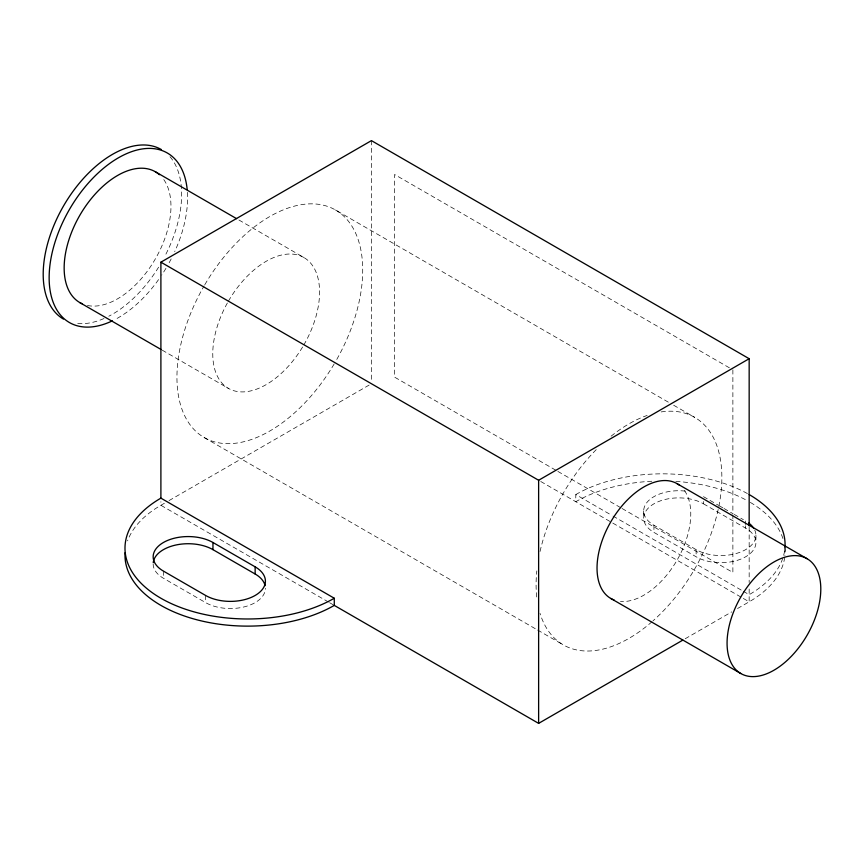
<?xml version="1.0" encoding="UTF-8"?>
<svg xmlns="http://www.w3.org/2000/svg" width="864" height="864" viewBox="0 0 864 864"><rect width="100%" height="100%" fill="white"/><g stroke="black" fill="none" stroke-linecap="round" stroke-linejoin="round"><path stroke-width="0.65" stroke-dasharray="4.32 3.24" d="M164.387 503.28L160.898 505.289A122.602 70.783 0 0 0 127.58 540.864M169.042 500.591L369.112 385.085M685.195 638.755L731.722 611.896M737.532 608.537L749.164 601.819A122.602 70.783 0 0 0 784.739 557.042M729.378 367.805L394.546 174.485L394.546 377.125L556.718 470.75M204.8 284.71A131.36 75.838 -60 0 1 335.502 209.995L668.995 402.548M673.661 405.238L694.656 417.355M238.918 220.007L303.934 257.548A75.535 43.61 -60 0 1 303.934 344.768M703.48 496.66L718.308 505.213M719.442 505.872L722.866 507.848M724.01 508.507L733.126 513.778M734.27 514.436L743.396 519.696M703.48 503.809L745.675 528.163A35.024 20.228 0 0 1 745.675 556.772A35.024 20.228 0 0 1 696.136 556.772L653.94 532.408A35.024 20.228 0 0 1 653.94 503.809A35.024 20.228 0 0 1 703.48 503.809L703.48 501.422M685.228 491.087A35.024 20.228 0 0 0 647.741 501.509A35.024 20.228 0 0 0 653.94 525.258L696.136 549.623A35.024 20.228 0 0 0 738.418 552.83A35.024 20.228 0 0 0 754.736 530.086M557.885 471.431L620.881 507.794M622.048 508.475L732.877 572.465L732.877 514.76M651.812 481.248A122.602 70.783 0 0 0 575.78 501.714L575.78 494.564L611.852 515.387M613.019 516.067L742.187 590.641M743.353 591.311L749.164 594.67A122.602 70.783 0 0 0 784.987 547.247M540.756 481.496L742.187 597.791M743.353 598.46L749.164 601.819L749.164 587.93M162.227 350.168L228.409 388.368M204.142 437.519L536.479 629.392M537.646 630.061L563.296 644.879M328.471 602.035L160.898 505.289L160.898 501.714M329.627 602.705L334.282 605.394M153.155 563.944A35.024 20.228 0 0 0 163.415 578.243L205.61 602.608A35.024 20.228 0 0 0 243.788 606.992A35.024 20.228 0 0 0 265.41 588.308M785.074 546.998L785.074 551.772M755.935 535.313L755.935 542.473M749.164 527.256L749.164 582.53M745.675 521.014L745.675 524.588M745.675 525.787L745.675 528.163M732.877 369.824L732.877 513.41M696.136 549.623L696.136 556.772M653.94 525.258L653.94 532.408M643.68 510.959L643.68 518.108M371.434 140.627L371.434 381.056M205.61 595.458L205.61 602.608M163.415 571.093L163.415 578.243M684.482 490.547A66.28 38.264 -60 0 1 677.041 560.174A66.28 38.264 -60 0 1 620.471 601.43M163.804 179.615A75.535 43.61 -60 0 1 153.641 261.792A75.535 43.61 -60 0 1 86.929 305.37M228.409 301.158A75.535 43.61 -60 0 1 303.934 257.548M302.605 347.015A75.535 43.61 -60 0 1 228.074 388.184A75.535 43.61 -60 0 1 227.761 302.292M575.78 494.564A122.602 70.783 0 0 1 749.164 494.564M784.89 547.819A122.602 70.783 0 0 1 784.89 555.714M675.81 481.399A122.602 70.783 0 0 1 746.993 500.494M750.341 502.405A122.602 70.783 0 0 1 782.935 538.585M335.502 209.995A131.36 75.838 -60 0 1 336.15 360.547M334.174 363.938A131.36 75.838 -60 0 1 203.494 437.13A131.36 75.838 -60 0 1 204.142 285.844M661.176 411.923A131.36 75.838 -60 0 1 718.697 507.071M718.178 509.522A131.36 75.838 -60 0 1 653.011 620.838M652.007 621.724A131.36 75.838 -60 0 1 540.032 613.375M536.738 596.97A131.36 75.838 -60 0 1 536.814 570.931M540.043 551.48A131.36 75.838 -60 0 1 597.532 448.34M611.086 436.19A131.36 75.838 -60 0 1 647.125 415.454M187.412 192.337A97.891 56.516 -60 0 1 174.701 251.662M171.169 258.941A97.891 56.516 -60 0 1 167.972 264.859M165.953 268.326A97.891 56.516 -60 0 1 161.633 275.162M158.576 279.601A97.891 56.516 -60 0 1 114.761 319.658M169.981 156.708A97.891 56.516 -60 0 1 164.603 256.705M158.609 267.192A97.891 56.516 -60 0 1 108.81 316.224M103.982 318.524A97.891 56.516 -60 0 1 75.244 323.212"/><path stroke-width="1.3" d="M682.862 640.094L538.628 723.373L334.282 605.394L334.282 598.244A122.602 70.783 0 0 1 160.898 598.244A122.602 70.783 0 0 1 160.898 498.139L160.898 262.181L371.434 140.627L749.164 358.711L749.164 525.906M160.898 262.181L538.628 480.265L749.164 358.711M155.326 171.742L236.596 218.668M677.041 483.646L807.073 558.716A66.28 38.264 -60 0 1 786.067 661.381A66.28 38.264 -60 0 1 728.665 628.247A66.28 38.264 -60 0 1 807.073 558.716M610.762 598.439L740.804 673.51M79.79 302.573L161.06 349.488M160.898 498.139L334.282 598.244M212.954 542.495L255.15 566.849A35.024 20.228 0 0 1 255.15 595.458A35.024 20.228 0 0 1 205.61 595.458L163.415 571.093A35.024 20.228 0 0 1 163.415 542.495A35.024 20.228 0 0 1 212.954 542.495L212.954 549.644L255.15 574.009A35.024 20.228 0 0 1 265.108 585.662M785.074 546.998L785.074 544.612A122.602 70.783 0 0 0 749.164 494.564M538.628 480.265L538.628 723.373M255.15 566.849L255.15 574.009M614.164 600.037A66.28 38.264 -60 0 1 610.222 522.85A66.28 38.264 -60 0 1 679.126 485.017M82.037 303.718A75.535 43.61 -60 0 1 80.914 213.451A75.535 43.61 -60 0 1 159.451 174.722M748.699 523.012A35.024 20.228 0 0 1 753.602 528.077M153.23 562.626A35.024 20.228 0 0 1 175.846 545.022A35.024 20.228 0 0 1 212.954 549.644M334.282 605.394A122.602 70.783 0 0 1 198.58 620.222A122.602 70.783 0 0 1 125.075 552.712M112.342 320.857A97.891 56.516 -60 0 1 49.162 275.854A97.891 56.516 -60 0 1 115.549 159.527A97.891 56.516 -60 0 1 187.196 189.67M63.472 319.097A97.891 56.516 -60 0 1 63.472 206.064A97.891 56.516 -60 0 1 161.363 149.558"/></g></svg>
